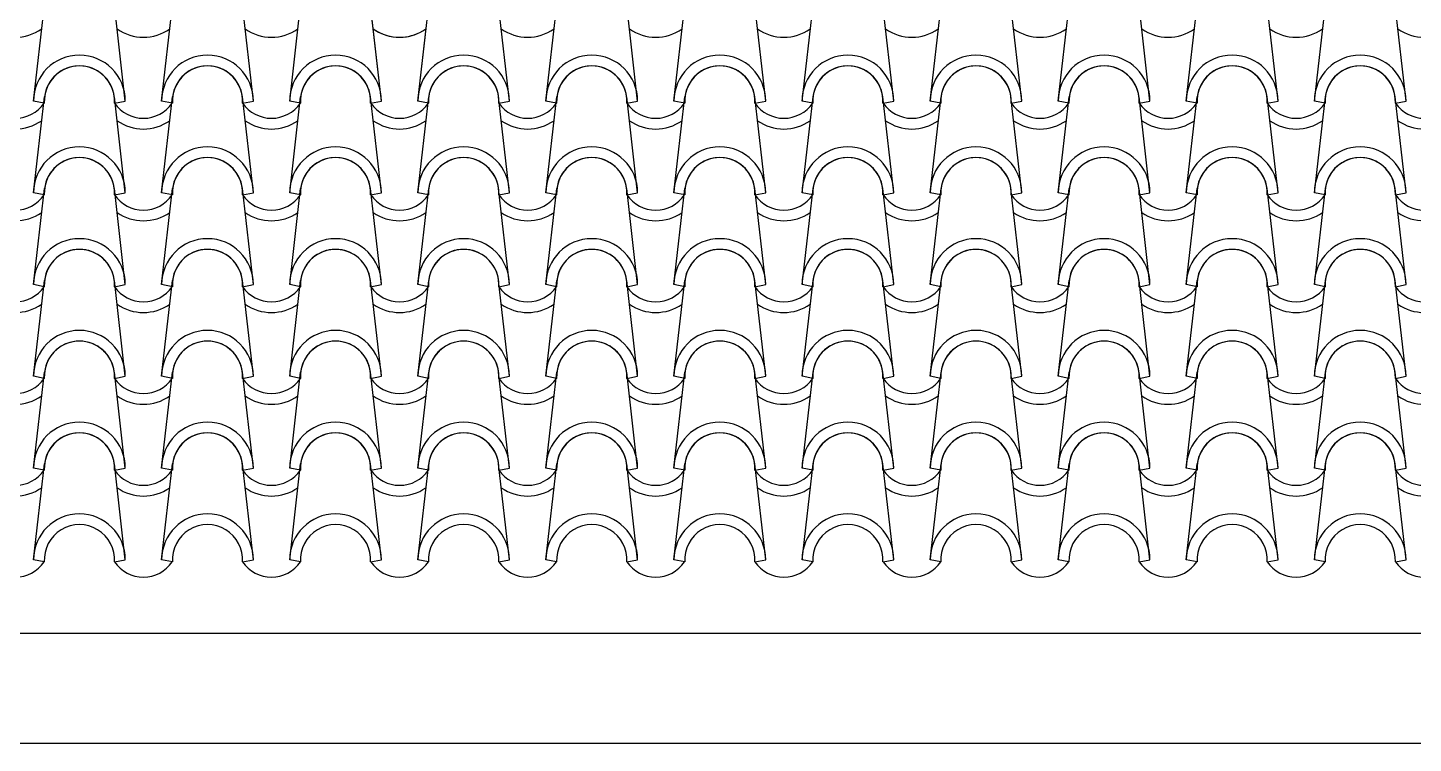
# Model space of a CAD drawing. Header units: millimetres. Extents: x -255 to 41745, y 236 to 29936.
# Drawn here: x 32298 to 34186, y 11760 to 12735 of the extents above; entities that cross this region are included whole.
import ezdxf

# ---------------------------------------------------------------- set-up
doc = ezdxf.new("R2010")
doc.units = ezdxf.units.MM
doc.layers.add('1', color=1, linetype='Continuous')
doc.layers.add('CALIDADES', color=7, linetype='Continuous')

# ---------------------------------------------------------------- blocks, each defined once
blk = doc.blocks.new('PP')
at = {"layer": '1'}
for p, q in [((461, -1287.5), (475.9, -1156.8)), ((586, -1287.5), (571.1, -1156.8)), ((635.5, -1287.5), (650.4, -1156.8)), ((760.5, -1287.5), (745.6, -1156.8)), ((810, -1287.5), (824.9, -1156.8)), ((935, -1287.5), (920.1, -1156.8)), ((935, -1287.5), (920.6, -1161.6)), ((984.5, -1287.5), (999.4, -1156.8)), ((1109.5, -1287.5), (1094.6, -1156.8)), ((1159, -1287.5), (1173.9, -1156.8)), ((1284, -1287.5), (1269.1, -1156.8)), ((1333.5, -1287.5), (1348.5, -1156.8)), ((1458.5, -1287.5), (1443.6, -1156.8)), ((1508, -1287.5), (1523, -1156.8)), ((1633, -1287.5), (1618.1, -1156.8)), ((1682.5, -1287.5), (1697.5, -1156.8)), ((1807.5, -1287.5), (1792.6, -1156.8)), ((1857, -1287.5), (1872, -1156.8)), ((1982, -1287.5), (1967.1, -1156.8)), ((2031.5, -1287.5), (2046.5, -1156.8)), ((2156.5, -1287.5), (2141.6, -1156.8)), ((2206, -1287.5), (2221, -1156.8)), ((2331, -1287.5), (2316.1, -1156.8)), ((984.5, -1287.5), (994.9, -1197)), ((461, -1412.5), (475.9, -1281.8)), ((586, -1412.5), (571.1, -1281.8)), ((635.5, -1412.5), (650.4, -1281.8)), ((760.5, -1412.5), (745.6, -1281.8)), ((810, -1412.5), (824.9, -1281.8)), ((935, -1412.5), (920.1, -1281.8)), ((935, -1412.5), (920.1, -1281.8)), ((984.5, -1412.5), (999.4, -1281.8)), ((984.5, -1412.5), (999.4, -1281.8)), ((1109.5, -1412.5), (1094.6, -1281.8)), ((1159, -1412.5), (1173.9, -1281.8)), ((1284, -1412.5), (1269.1, -1281.8)), ((1333.5, -1412.5), (1348.5, -1281.8)), ((1458.5, -1412.5), (1443.6, -1281.8)), ((1508, -1412.5), (1523, -1281.8)), ((1633, -1412.5), (1618.1, -1281.8)), ((1682.5, -1412.5), (1697.5, -1281.8)), ((1807.5, -1412.5), (1792.6, -1281.8)), ((1857, -1412.5), (1872, -1281.8)), ((1982, -1412.5), (1967.1, -1281.8)), ((2031.5, -1412.5), (2046.5, -1281.8)), ((2156.5, -1412.5), (2141.6, -1281.8)), ((2206, -1412.5), (2221, -1281.8)), ((2331, -1412.5), (2316.1, -1281.8)), ((475.7, -1290.4), (461, -1287.5)), ((475.7, -1290.4), (461, -1287.5)), ((571.3, -1290.4), (586, -1287.5)), ((571.3, -1290.4), (586, -1287.5)), ((650.2, -1290.4), (635.5, -1287.5)), ((650.2, -1290.4), (635.5, -1287.5)), ((745.8, -1290.4), (760.5, -1287.5)), ((745.8, -1290.4), (760.5, -1287.5)), ((824.7, -1290.4), (810, -1287.5)), ((824.7, -1290.4), (810, -1287.5)), ((920.3, -1290.4), (935, -1287.5)), ((920.3, -1290.4), (935, -1287.5)), ((920.3, -1290.4), (935, -1287.5)), ((920.3, -1290.4), (935, -1287.5)), ((999.2, -1290.4), (984.5, -1287.5)), ((999.2, -1290.4), (984.5, -1287.5)), ((999.2, -1290.4), (984.5, -1287.5)), ((999.2, -1290.4), (984.5, -1287.5)), ((1094.8, -1290.4), (1109.5, -1287.5)), ((1094.8, -1290.4), (1109.5, -1287.5)), ((1173.7, -1290.4), (1159, -1287.5)), ((1173.7, -1290.4), (1159, -1287.5)), ((1269.4, -1290.4), (1284, -1287.5)), ((1269.4, -1290.4), (1284, -1287.5)), ((1348.2, -1290.4), (1333.5, -1287.5)), ((1348.2, -1290.4), (1333.5, -1287.5)), ((1443.9, -1290.4), (1458.5, -1287.5)), ((1443.9, -1290.4), (1458.5, -1287.5)), ((1522.7, -1290.4), (1508, -1287.5)), ((1522.7, -1290.4), (1508, -1287.5)), ((1618.4, -1290.4), (1633, -1287.5)), ((1618.4, -1290.4), (1633, -1287.5)), ((1697.2, -1290.4), (1682.5, -1287.5)), ((1697.2, -1290.4), (1682.5, -1287.5)), ((1792.9, -1290.4), (1807.5, -1287.5)), ((1792.9, -1290.4), (1807.5, -1287.5)), ((1871.7, -1290.4), (1857, -1287.5)), ((1871.7, -1290.4), (1857, -1287.5)), ((1967.4, -1290.4), (1982, -1287.5)), ((1967.4, -1290.4), (1982, -1287.5)), ((2046.2, -1290.4), (2031.5, -1287.5)), ((2046.2, -1290.4), (2031.5, -1287.5)), ((2141.9, -1290.4), (2156.5, -1287.5)), ((2141.9, -1290.4), (2156.5, -1287.5)), ((2220.7, -1290.4), (2206, -1287.5)), ((2220.7, -1290.4), (2206, -1287.5)), ((2316.4, -1290.4), (2331, -1287.5)), ((2316.4, -1290.4), (2331, -1287.5)), ((461, -1537.5), (475.9, -1406.8)), ((475.7, -1415.4), (461, -1412.5)), ((475.7, -1415.4), (461, -1412.5)), ((586, -1537.5), (571.1, -1406.8)), ((571.3, -1415.4), (586, -1412.5)), ((571.3, -1415.4), (586, -1412.5)), ((635.5, -1537.5), (650.4, -1406.8)), ((650.2, -1415.4), (635.5, -1412.5)), ((650.2, -1415.4), (635.5, -1412.5)), ((760.5, -1537.5), (745.6, -1406.8)), ((745.8, -1415.4), (760.5, -1412.5)), ((745.8, -1415.4), (760.5, -1412.5)), ((810, -1537.5), (824.9, -1406.8)), ((824.7, -1415.4), (810, -1412.5)), ((824.7, -1415.4), (810, -1412.5)), ((935, -1537.5), (920.1, -1406.8)), ((935, -1537.5), (920.1, -1406.8)), ((920.3, -1415.4), (935, -1412.5)), ((920.3, -1415.4), (935, -1412.5)), ((920.3, -1415.4), (935, -1412.5)), ((920.3, -1415.4), (935, -1412.5)), ((984.5, -1537.5), (999.4, -1406.8)), ((984.5, -1537.5), (999.4, -1406.8)), ((999.2, -1415.4), (984.5, -1412.5)), ((999.2, -1415.4), (984.5, -1412.5)), ((999.2, -1415.4), (984.5, -1412.5)), ((999.2, -1415.4), (984.5, -1412.5)), ((1109.5, -1537.5), (1094.6, -1406.8)), ((1094.8, -1415.4), (1109.5, -1412.5)), ((1094.8, -1415.4), (1109.5, -1412.5)), ((1159, -1537.5), (1173.9, -1406.8)), ((1173.7, -1415.4), (1159, -1412.5)), ((1173.7, -1415.4), (1159, -1412.5)), ((1284, -1537.5), (1269.1, -1406.8)), ((1269.4, -1415.4), (1284, -1412.5)), ((1269.4, -1415.4), (1284, -1412.5)), ((1333.5, -1537.5), (1348.5, -1406.8)), ((1348.2, -1415.4), (1333.5, -1412.5)), ((1348.2, -1415.4), (1333.5, -1412.5)), ((1458.5, -1537.5), (1443.6, -1406.8)), ((1443.9, -1415.4), (1458.5, -1412.5)), ((1443.9, -1415.4), (1458.5, -1412.5)), ((1508, -1537.5), (1523, -1406.8)), ((1522.7, -1415.4), (1508, -1412.5)), ((1522.7, -1415.4), (1508, -1412.5)), ((1633, -1537.5), (1618.1, -1406.8)), ((1618.4, -1415.4), (1633, -1412.5)), ((1618.4, -1415.4), (1633, -1412.5)), ((1682.5, -1537.5), (1697.5, -1406.8)), ((1697.2, -1415.4), (1682.5, -1412.5)), ((1697.2, -1415.4), (1682.5, -1412.5)), ((1807.5, -1537.5), (1792.6, -1406.8)), ((1792.9, -1415.4), (1807.5, -1412.5)), ((1792.9, -1415.4), (1807.5, -1412.5)), ((1857, -1537.5), (1872, -1406.8)), ((1871.7, -1415.4), (1857, -1412.5)), ((1871.7, -1415.4), (1857, -1412.5)), ((1982, -1537.5), (1967.1, -1406.8)), ((1967.4, -1415.4), (1982, -1412.5)), ((1967.4, -1415.4), (1982, -1412.5)), ((2031.5, -1537.5), (2046.5, -1406.8)), ((2046.2, -1415.4), (2031.5, -1412.5)), ((2046.2, -1415.4), (2031.5, -1412.5)), ((2156.5, -1537.5), (2141.6, -1406.8)), ((2141.9, -1415.4), (2156.5, -1412.5)), ((2141.9, -1415.4), (2156.5, -1412.5)), ((2206, -1537.5), (2221, -1406.8)), ((2220.7, -1415.4), (2206, -1412.5)), ((2220.7, -1415.4), (2206, -1412.5)), ((2331, -1537.5), (2316.1, -1406.8)), ((2316.4, -1415.4), (2331, -1412.5)), ((2316.4, -1415.4), (2331, -1412.5)), ((461, -1662.5), (475.9, -1531.8)), ((475.7, -1540.4), (461, -1537.5)), ((475.7, -1540.4), (461, -1537.5)), ((586, -1662.5), (571.1, -1531.8)), ((571.3, -1540.4), (586, -1537.5)), ((571.3, -1540.4), (586, -1537.5)), ((635.5, -1662.5), (650.4, -1531.8)), ((650.2, -1540.4), (635.5, -1537.5)), ((650.2, -1540.4), (635.5, -1537.5)), ((760.5, -1662.5), (745.6, -1531.8)), ((745.8, -1540.4), (760.5, -1537.5)), ((745.8, -1540.4), (760.5, -1537.5)), ((810, -1662.5), (824.9, -1531.8)), ((824.7, -1540.4), (810, -1537.5)), ((824.7, -1540.4), (810, -1537.5)), ((935, -1662.5), (920.1, -1531.8)), ((935, -1662.5), (920.1, -1531.8)), ((920.3, -1540.4), (935, -1537.5)), ((920.3, -1540.4), (935, -1537.5)), ((920.3, -1540.4), (935, -1537.5)), ((920.3, -1540.4), (935, -1537.5)), ((984.5, -1662.5), (999.4, -1531.8)), ((984.5, -1662.5), (999.4, -1531.8)), ((999.2, -1540.4), (984.5, -1537.5)), ((999.2, -1540.4), (984.5, -1537.5)), ((999.2, -1540.4), (984.5, -1537.5)), ((999.2, -1540.4), (984.5, -1537.5)), ((1109.5, -1662.5), (1094.6, -1531.8)), ((1094.8, -1540.4), (1109.5, -1537.5)), ((1094.8, -1540.4), (1109.5, -1537.5)), ((1159, -1662.5), (1173.9, -1531.8)), ((1173.7, -1540.4), (1159, -1537.5)), ((1173.7, -1540.4), (1159, -1537.5)), ((1284, -1662.5), (1269.1, -1531.8)), ((1269.4, -1540.4), (1284, -1537.5)), ((1269.4, -1540.4), (1284, -1537.5)), ((1333.5, -1662.5), (1348.5, -1531.8)), ((1348.2, -1540.4), (1333.5, -1537.5)), ((1348.2, -1540.4), (1333.5, -1537.5)), ((1458.5, -1662.5), (1443.6, -1531.8)), ((1443.9, -1540.4), (1458.5, -1537.5)), ((1443.9, -1540.4), (1458.5, -1537.5)), ((1508, -1662.5), (1523, -1531.8)), ((1522.7, -1540.4), (1508, -1537.5)), ((1522.7, -1540.4), (1508, -1537.5)), ((1633, -1662.5), (1618.1, -1531.8)), ((1618.4, -1540.4), (1633, -1537.5)), ((1618.4, -1540.4), (1633, -1537.5)), ((1682.5, -1662.5), (1697.5, -1531.8)), ((1697.2, -1540.4), (1682.5, -1537.5)), ((1697.2, -1540.4), (1682.5, -1537.5)), ((1807.5, -1662.5), (1792.6, -1531.8)), ((1792.9, -1540.4), (1807.5, -1537.5)), ((1792.9, -1540.4), (1807.5, -1537.5)), ((1857, -1662.5), (1872, -1531.8)), ((1871.7, -1540.4), (1857, -1537.5)), ((1871.7, -1540.4), (1857, -1537.5)), ((1982, -1662.5), (1967.1, -1531.8)), ((1967.4, -1540.4), (1982, -1537.5)), ((1967.4, -1540.4), (1982, -1537.5)), ((2031.5, -1662.5), (2046.5, -1531.8)), ((2046.2, -1540.4), (2031.5, -1537.5)), ((2046.2, -1540.4), (2031.5, -1537.5)), ((2156.5, -1662.5), (2141.6, -1531.8)), ((2141.9, -1540.4), (2156.5, -1537.5)), ((2141.9, -1540.4), (2156.5, -1537.5)), ((2206, -1662.5), (2221, -1531.8)), ((2220.7, -1540.4), (2206, -1537.5)), ((2220.7, -1540.4), (2206, -1537.5)), ((2331, -1662.5), (2316.1, -1531.8)), ((2316.4, -1540.4), (2331, -1537.5)), ((2316.4, -1540.4), (2331, -1537.5)), ((461, -1787.5), (475.9, -1656.8)), ((586, -1787.5), (571.1, -1656.8)), ((635.5, -1787.5), (650.4, -1656.8)), ((760.5, -1787.5), (745.6, -1656.8)), ((810, -1787.5), (824.9, -1656.8)), ((935, -1787.5), (920.1, -1656.8)), ((935, -1787.5), (920.1, -1656.8)), ((984.5, -1787.5), (999.4, -1656.8)), ((984.5, -1787.5), (999.4, -1656.8)), ((1109.5, -1787.5), (1094.6, -1656.8)), ((1159, -1787.5), (1173.9, -1656.8)), ((1284, -1787.5), (1269.1, -1656.8)), ((1333.5, -1787.5), (1348.5, -1656.8)), ((1458.5, -1787.5), (1443.6, -1656.8)), ((1508, -1787.5), (1523, -1656.8)), ((1633, -1787.5), (1618.1, -1656.8)), ((1682.5, -1787.5), (1697.5, -1656.8)), ((1807.5, -1787.5), (1792.6, -1656.8)), ((1857, -1787.5), (1872, -1656.8)), ((1982, -1787.5), (1967.1, -1656.8)), ((2031.5, -1787.5), (2046.5, -1656.8)), ((2156.5, -1787.5), (2141.6, -1656.8)), ((2206, -1787.5), (2221, -1656.8)), ((2331, -1787.5), (2316.1, -1656.8)), ((475.7, -1665.4), (461, -1662.5)), ((475.7, -1665.4), (461, -1662.5)), ((571.3, -1665.4), (586, -1662.5)), ((571.3, -1665.4), (586, -1662.5)), ((650.2, -1665.4), (635.5, -1662.5)), ((650.2, -1665.4), (635.5, -1662.5)), ((745.8, -1665.4), (760.5, -1662.5)), ((745.8, -1665.4), (760.5, -1662.5)), ((824.7, -1665.4), (810, -1662.5)), ((824.7, -1665.4), (810, -1662.5)), ((920.3, -1665.4), (935, -1662.5)), ((920.3, -1665.4), (935, -1662.5)), ((920.3, -1665.4), (935, -1662.5)), ((920.3, -1665.4), (935, -1662.5)), ((999.2, -1665.4), (984.5, -1662.5)), ((999.2, -1665.4), (984.5, -1662.5)), ((999.2, -1665.4), (984.5, -1662.5)), ((999.2, -1665.4), (984.5, -1662.5)), ((1094.8, -1665.4), (1109.5, -1662.5)), ((1094.8, -1665.4), (1109.5, -1662.5)), ((1173.7, -1665.4), (1159, -1662.5)), ((1173.7, -1665.4), (1159, -1662.5)), ((1269.4, -1665.4), (1284, -1662.5)), ((1269.4, -1665.4), (1284, -1662.5)), ((1348.2, -1665.4), (1333.5, -1662.5)), ((1348.2, -1665.4), (1333.5, -1662.5)), ((1443.9, -1665.4), (1458.5, -1662.5)), ((1443.9, -1665.4), (1458.5, -1662.5)), ((1522.7, -1665.4), (1508, -1662.5)), ((1522.7, -1665.4), (1508, -1662.5)), ((1618.4, -1665.4), (1633, -1662.5)), ((1618.4, -1665.4), (1633, -1662.5)), ((1697.2, -1665.4), (1682.5, -1662.5)), ((1697.2, -1665.4), (1682.5, -1662.5)), ((1792.9, -1665.4), (1807.5, -1662.5)), ((1792.9, -1665.4), (1807.5, -1662.5)), ((1871.7, -1665.4), (1857, -1662.5)), ((1871.7, -1665.4), (1857, -1662.5)), ((1967.4, -1665.4), (1982, -1662.5)), ((1967.4, -1665.4), (1982, -1662.5)), ((2046.2, -1665.4), (2031.5, -1662.5)), ((2046.2, -1665.4), (2031.5, -1662.5)), ((2141.9, -1665.4), (2156.5, -1662.5)), ((2141.9, -1665.4), (2156.5, -1662.5)), ((2220.7, -1665.4), (2206, -1662.5)), ((2220.7, -1665.4), (2206, -1662.5)), ((2316.4, -1665.4), (2331, -1662.5)), ((2316.4, -1665.4), (2331, -1662.5)), ((461, -1912.5), (475.9, -1781.8)), ((475.7, -1790.4), (461, -1787.5)), ((475.7, -1790.4), (461, -1787.5)), ((586, -1912.5), (571.1, -1781.8)), ((571.3, -1790.4), (586, -1787.5)), ((571.3, -1790.4), (586, -1787.5)), ((635.5, -1912.5), (650.4, -1781.8)), ((650.2, -1790.4), (635.5, -1787.5)), ((650.2, -1790.4), (635.5, -1787.5)), ((760.5, -1912.5), (745.6, -1781.8)), ((745.8, -1790.4), (760.5, -1787.5)), ((745.8, -1790.4), (760.5, -1787.5)), ((810, -1912.5), (824.9, -1781.8)), ((824.7, -1790.4), (810, -1787.5)), ((824.7, -1790.4), (810, -1787.5)), ((935, -1912.5), (920.1, -1781.8)), ((935, -1912.5), (920.1, -1781.8)), ((920.3, -1790.4), (935, -1787.5)), ((920.3, -1790.4), (935, -1787.5)), ((920.3, -1790.4), (935, -1787.5)), ((920.3, -1790.4), (935, -1787.5)), ((984.5, -1912.5), (999.4, -1781.8)), ((984.5, -1912.5), (999.4, -1781.8)), ((999.2, -1790.4), (984.5, -1787.5)), ((999.2, -1790.4), (984.5, -1787.5)), ((999.2, -1790.4), (984.5, -1787.5)), ((999.2, -1790.4), (984.5, -1787.5)), ((1109.5, -1912.5), (1094.6, -1781.8)), ((1094.8, -1790.4), (1109.5, -1787.5)), ((1094.8, -1790.4), (1109.5, -1787.5)), ((1159, -1912.5), (1173.9, -1781.8)), ((1173.7, -1790.4), (1159, -1787.5)), ((1173.7, -1790.4), (1159, -1787.5)), ((1284, -1912.5), (1269.1, -1781.8)), ((1269.4, -1790.4), (1284, -1787.5)), ((1269.4, -1790.4), (1284, -1787.5)), ((1333.5, -1912.5), (1348.5, -1781.8)), ((1348.2, -1790.4), (1333.5, -1787.5)), ((1348.2, -1790.4), (1333.5, -1787.5)), ((1458.5, -1912.5), (1443.6, -1781.8)), ((1443.9, -1790.4), (1458.5, -1787.5)), ((1443.9, -1790.4), (1458.5, -1787.5)), ((1508, -1912.5), (1523, -1781.8)), ((1522.7, -1790.4), (1508, -1787.5)), ((1522.7, -1790.4), (1508, -1787.5)), ((1633, -1912.5), (1618.1, -1781.8)), ((1618.4, -1790.4), (1633, -1787.5)), ((1618.4, -1790.4), (1633, -1787.5)), ((1682.5, -1912.5), (1697.5, -1781.8)), ((1697.2, -1790.4), (1682.5, -1787.5)), ((1697.2, -1790.4), (1682.5, -1787.5)), ((1807.5, -1912.5), (1792.6, -1781.8)), ((1792.9, -1790.4), (1807.5, -1787.5)), ((1792.9, -1790.4), (1807.5, -1787.5)), ((1857, -1912.5), (1872, -1781.8)), ((1871.7, -1790.4), (1857, -1787.5)), ((1871.7, -1790.4), (1857, -1787.5)), ((1982, -1912.5), (1967.1, -1781.8)), ((1967.4, -1790.4), (1982, -1787.5)), ((1967.4, -1790.4), (1982, -1787.5)), ((2031.5, -1912.5), (2046.5, -1781.8)), ((2046.2, -1790.4), (2031.5, -1787.5)), ((2046.2, -1790.4), (2031.5, -1787.5)), ((2156.5, -1912.5), (2141.6, -1781.8)), ((2141.9, -1790.4), (2156.5, -1787.5)), ((2141.9, -1790.4), (2156.5, -1787.5)), ((2206, -1912.5), (2221, -1781.8)), ((2220.7, -1790.4), (2206, -1787.5)), ((2220.7, -1790.4), (2206, -1787.5)), ((2331, -1912.5), (2316.1, -1781.8)), ((2316.4, -1790.4), (2331, -1787.5)), ((2316.4, -1790.4), (2331, -1787.5)), ((475.7, -1915.4), (461, -1912.5)), ((571.3, -1915.4), (586, -1912.5)), ((650.2, -1915.4), (635.5, -1912.5)), ((745.8, -1915.4), (760.5, -1912.5)), ((824.7, -1915.4), (810, -1912.5)), ((920.3, -1915.4), (935, -1912.5)), ((920.3, -1915.4), (935, -1912.5)), ((999.2, -1915.4), (984.5, -1912.5)), ((999.2, -1915.4), (984.5, -1912.5)), ((1094.8, -1915.4), (1109.5, -1912.5)), ((1173.7, -1915.4), (1159, -1912.5)), ((1269.4, -1915.4), (1284, -1912.5)), ((1348.2, -1915.4), (1333.5, -1912.5)), ((1443.9, -1915.4), (1458.5, -1912.5)), ((1522.7, -1915.4), (1508, -1912.5)), ((1618.4, -1915.4), (1633, -1912.5)), ((1697.2, -1915.4), (1682.5, -1912.5)), ((1792.9, -1915.4), (1807.5, -1912.5)), ((1871.7, -1915.4), (1857, -1912.5)), ((1967.4, -1915.4), (1982, -1912.5)), ((2046.2, -1915.4), (2031.5, -1912.5)), ((2141.9, -1915.4), (2156.5, -1912.5)), ((2220.7, -1915.4), (2206, -1912.5)), ((2316.4, -1915.4), (2331, -1912.5))]:
    blk.add_line(p, q, dxfattribs=at)
for centre, radius, start, end in [((436.2, -1138.1), 62.5, 234.9308, 305.0692), ((610.7, -1138.1), 62.5, 234.9308, 305.0692), ((610.7, -1138.1), 62.5, 234.9308, 305.0692), ((785.2, -1138.1), 62.5, 234.9308, 305.0692), ((785.2, -1138.1), 62.5, 234.9308, 305.0692), ((959.7, -1138.1), 62.5, 234.9308, 297.0504), ((959.7, -1138.1), 62.5, 234.9308, 305.0692), ((959.7, -1138.1), 62.5, 234.9308, 305.0692), ((1134.2, -1138.1), 62.5, 234.9308, 305.0692), ((1134.2, -1138.1), 62.5, 234.9308, 305.0692), ((1308.7, -1138.1), 62.5, 234.9308, 305.0692), ((1308.7, -1138.1), 62.5, 234.9308, 305.0692), ((1483.2, -1138.1), 62.5, 234.9308, 305.0692), ((1657.7, -1138.1), 62.5, 234.9308, 305.0692), ((1832.2, -1138.1), 62.5, 234.9308, 305.0692), ((2006.7, -1138.1), 62.5, 234.9308, 305.0692), ((2181.2, -1138.1), 62.5, 234.9308, 305.0692), ((2355.7, -1138.1), 62.5, 234.9308, 305.0692), ((523.5, -1287.5), 62.5, 0, 180), ((523.5, -1287.5), 62.5, 0, 180), ((698, -1287.5), 62.5, 0, 180), ((698, -1287.5), 62.5, 0, 180), ((872.5, -1287.5), 62.5, 0, 180), ((872.5, -1287.5), 62.5, 0, 180), ((1047, -1287.5), 62.5, 0, 180), ((1047, -1287.5), 62.5, 0, 180), ((1221.5, -1287.5), 62.5, 0, 180), ((1221.5, -1287.5), 62.5, 0, 180), ((1396, -1287.5), 62.5, 0, 180), ((1396, -1287.5), 62.5, 0, 180), ((1570.5, -1287.5), 62.5, 0, 180), ((1570.5, -1287.5), 62.5, 0, 180), ((1745, -1287.5), 62.5, 0, 180), ((1745, -1287.5), 62.5, 0, 180), ((1919.5, -1287.5), 62.5, 0, 180), ((1919.5, -1287.5), 62.5, 0, 180), ((2094, -1287.5), 62.5, 0, 180), ((2094, -1287.5), 62.5, 0, 180), ((2268.5, -1287.5), 62.5, 0, 180), ((2268.5, -1287.5), 62.5, 0, 180), ((523.5, -1287.5), 47.9, 356.4887, 183.5113), ((523.5, -1287.5), 47.9, 356.4887, 183.5113), ((523.5, -1287.5), 47.9, 6.838, 173.162), ((698, -1287.5), 47.9, 356.4887, 183.5113), ((698, -1287.5), 47.9, 356.4887, 183.5113), ((698, -1287.5), 47.9, 6.838, 173.162), ((872.5, -1287.5), 47.9, 356.4887, 183.5113), ((872.5, -1287.5), 47.9, 356.4887, 183.5113), ((872.5, -1287.5), 47.9, 6.838, 173.162), ((1047, -1287.5), 47.9, 356.4887, 183.5113), ((1047, -1287.5), 47.9, 356.4887, 183.5113), ((1047, -1287.5), 47.9, 6.838, 173.162), ((1221.5, -1287.5), 47.9, 356.4887, 183.5113), ((1221.5, -1287.5), 47.9, 356.4887, 183.5113), ((1221.5, -1287.5), 47.9, 6.838, 173.162), ((1396, -1287.5), 47.9, 356.4887, 183.5113), ((1396, -1287.5), 47.9, 356.4887, 183.5113), ((1396, -1287.5), 47.9, 6.838, 173.162), ((1570.5, -1287.5), 47.9, 356.4887, 183.5113), ((1570.5, -1287.5), 47.9, 356.4887, 183.5113), ((1570.5, -1287.5), 47.9, 6.838, 173.162), ((1745, -1287.5), 47.9, 356.4887, 183.5113), ((1745, -1287.5), 47.9, 356.4887, 183.5113), ((1745, -1287.5), 47.9, 6.838, 173.162), ((1919.5, -1287.5), 47.9, 356.4887, 183.5113), ((1919.5, -1287.5), 47.9, 356.4887, 183.5113), ((1919.5, -1287.5), 47.9, 6.838, 173.162), ((2094, -1287.5), 47.9, 356.4887, 183.5113), ((2094, -1287.5), 47.9, 356.4887, 183.5113), ((2094, -1287.5), 47.9, 6.838, 173.162), ((2268.5, -1287.5), 47.9, 356.4887, 183.5113), ((2268.5, -1287.5), 47.9, 356.4887, 183.5113), ((2268.5, -1287.5), 47.9, 6.838, 173.162), ((436.2, -1263.1), 47.9, 214.756, 325.244), ((436.2, -1263.1), 47.9, 214.756, 325.244), ((610.7, -1263.1), 47.9, 214.756, 325.244), ((610.7, -1263.1), 47.9, 214.756, 325.244), ((785.2, -1263.1), 47.9, 214.756, 325.244), ((785.2, -1263.1), 47.9, 214.756, 325.244), ((959.7, -1263.1), 47.9, 214.756, 325.244), ((959.7, -1263.1), 47.9, 214.756, 325.244), ((959.7, -1263.1), 47.9, 214.756, 325.244), ((959.7, -1263.1), 47.9, 214.756, 325.244), ((1134.2, -1263.1), 47.9, 214.756, 325.244), ((1134.2, -1263.1), 47.9, 214.756, 325.244), ((1308.7, -1263.1), 47.9, 214.756, 325.244), ((1308.7, -1263.1), 47.9, 214.756, 325.244), ((1483.2, -1263.1), 47.9, 214.756, 325.244), ((1483.2, -1263.1), 47.9, 214.756, 325.244), ((1657.7, -1263.1), 47.9, 214.756, 325.244), ((1657.7, -1263.1), 47.9, 214.756, 325.244), ((1832.2, -1263.1), 47.9, 214.756, 325.244), ((1832.2, -1263.1), 47.9, 214.756, 325.244), ((2006.7, -1263.1), 47.9, 214.756, 325.244), ((2006.7, -1263.1), 47.9, 214.756, 325.244), ((2181.2, -1263.1), 47.9, 214.756, 325.244), ((2181.2, -1263.1), 47.9, 214.756, 325.244), ((2355.7, -1263.1), 47.9, 214.756, 325.244), ((2355.7, -1263.1), 47.9, 214.756, 325.244), ((436.2, -1263.1), 62.5, 234.9308, 305.0692), ((610.7, -1263.1), 62.5, 234.9308, 305.0692), ((785.2, -1263.1), 62.5, 234.9308, 305.0692), ((959.7, -1263.1), 62.5, 234.9308, 305.0692), ((959.7, -1263.1), 62.5, 234.9308, 305.0692), ((1134.2, -1263.1), 62.5, 234.9308, 305.0692), ((1308.7, -1263.1), 62.5, 234.9308, 305.0692), ((1483.2, -1263.1), 62.5, 234.9308, 305.0692), ((1657.7, -1263.1), 62.5, 234.9308, 305.0692), ((1832.2, -1263.1), 62.5, 234.9308, 305.0692), ((2006.7, -1263.1), 62.5, 234.9308, 305.0692), ((2181.2, -1263.1), 62.5, 234.9308, 305.0692), ((2355.7, -1263.1), 62.5, 234.9308, 305.0692), ((523.5, -1412.5), 62.5, 0, 180), ((523.5, -1412.5), 62.5, 0, 180), ((698, -1412.5), 62.5, 0, 180), ((698, -1412.5), 62.5, 0, 180), ((872.5, -1412.5), 62.5, 0, 180), ((872.5, -1412.5), 62.5, 0, 180), ((1047, -1412.5), 62.5, 0, 180), ((1047, -1412.5), 62.5, 0, 180), ((1221.5, -1412.5), 62.5, 0, 180), ((1221.5, -1412.5), 62.5, 0, 180), ((1396, -1412.5), 62.5, 0, 180), ((1396, -1412.5), 62.5, 0, 180), ((1570.5, -1412.5), 62.5, 0, 180), ((1570.5, -1412.5), 62.5, 0, 180), ((1745, -1412.5), 62.5, 0, 180), ((1745, -1412.5), 62.5, 0, 180), ((1919.5, -1412.5), 62.5, 0, 180), ((1919.5, -1412.5), 62.5, 0, 180), ((2094, -1412.5), 62.5, 0, 180), ((2094, -1412.5), 62.5, 0, 180), ((2268.5, -1412.5), 62.5, 0, 180), ((2268.5, -1412.5), 62.5, 0, 180), ((523.5, -1412.5), 47.9, 356.4887, 183.5113), ((523.5, -1412.5), 47.9, 356.4887, 183.5113), ((523.5, -1412.5), 47.9, 6.838, 173.162), ((698, -1412.5), 47.9, 356.4887, 183.5113), ((698, -1412.5), 47.9, 356.4887, 183.5113), ((698, -1412.5), 47.9, 6.838, 173.162), ((872.5, -1412.5), 47.9, 356.4887, 183.5113), ((872.5, -1412.5), 47.9, 356.4887, 183.5113), ((872.5, -1412.5), 47.9, 6.838, 173.162), ((1047, -1412.5), 47.9, 356.4887, 183.5113), ((1047, -1412.5), 47.9, 356.4887, 183.5113), ((1047, -1412.5), 47.9, 6.838, 173.162), ((1221.5, -1412.5), 47.9, 356.4887, 183.5113), ((1221.5, -1412.5), 47.9, 356.4887, 183.5113), ((1221.5, -1412.5), 47.9, 6.838, 173.162), ((1396, -1412.5), 47.9, 356.4887, 183.5113), ((1396, -1412.5), 47.9, 356.4887, 183.5113), ((1396, -1412.5), 47.9, 6.838, 173.162), ((1570.5, -1412.5), 47.9, 356.4887, 183.5113), ((1570.5, -1412.5), 47.9, 356.4887, 183.5113), ((1570.5, -1412.5), 47.9, 6.838, 173.162), ((1745, -1412.5), 47.9, 356.4887, 183.5113), ((1745, -1412.5), 47.9, 356.4887, 183.5113), ((1745, -1412.5), 47.9, 6.838, 173.162), ((1919.5, -1412.5), 47.9, 356.4887, 183.5113), ((1919.5, -1412.5), 47.9, 356.4887, 183.5113), ((1919.5, -1412.5), 47.9, 6.838, 173.162), ((2094, -1412.5), 47.9, 356.4887, 183.5113), ((2094, -1412.5), 47.9, 356.4887, 183.5113), ((2094, -1412.5), 47.9, 6.838, 173.162), ((2268.5, -1412.5), 47.9, 356.4887, 183.5113), ((2268.5, -1412.5), 47.9, 356.4887, 183.5113), ((2268.5, -1412.5), 47.9, 6.838, 173.162), ((436.2, -1388.1), 47.9, 214.756, 325.244), ((436.2, -1388.1), 47.9, 214.756, 325.244), ((610.7, -1388.1), 47.9, 214.756, 325.244), ((610.7, -1388.1), 47.9, 214.756, 325.244), ((785.2, -1388.1), 47.9, 214.756, 325.244), ((785.2, -1388.1), 47.9, 214.756, 325.244), ((959.7, -1388.1), 47.9, 214.756, 325.244), ((959.7, -1388.1), 47.9, 214.756, 325.244), ((959.7, -1388.1), 47.9, 214.756, 325.244), ((959.7, -1388.1), 47.9, 214.756, 325.244), ((1134.2, -1388.1), 47.9, 214.756, 325.244), ((1134.2, -1388.1), 47.9, 214.756, 325.244), ((1308.7, -1388.1), 47.9, 214.756, 325.244), ((1308.7, -1388.1), 47.9, 214.756, 325.244), ((1483.2, -1388.1), 47.9, 214.756, 325.244), ((1483.2, -1388.1), 47.9, 214.756, 325.244), ((1657.7, -1388.1), 47.9, 214.756, 325.244), ((1657.7, -1388.1), 47.9, 214.756, 325.244), ((1832.2, -1388.1), 47.9, 214.756, 325.244), ((1832.2, -1388.1), 47.9, 214.756, 325.244), ((2006.7, -1388.1), 47.9, 214.756, 325.244), ((2006.7, -1388.1), 47.9, 214.756, 325.244), ((2181.2, -1388.1), 47.9, 214.756, 325.244), ((2181.2, -1388.1), 47.9, 214.756, 325.244), ((2355.7, -1388.1), 47.9, 214.756, 325.244), ((2355.7, -1388.1), 47.9, 214.756, 325.244), ((436.2, -1388.1), 62.5, 234.9308, 305.0692), ((610.7, -1388.1), 62.5, 234.9308, 305.0692), ((785.2, -1388.1), 62.5, 234.9308, 305.0692), ((959.7, -1388.1), 62.5, 234.9308, 305.0692), ((959.7, -1388.1), 62.5, 234.9308, 305.0692), ((1134.2, -1388.1), 62.5, 234.9308, 305.0692), ((1308.7, -1388.1), 62.5, 234.9308, 305.0692), ((1483.2, -1388.1), 62.5, 234.9308, 305.0692), ((1657.7, -1388.1), 62.5, 234.9308, 305.0692), ((1832.2, -1388.1), 62.5, 234.9308, 305.0692), ((2006.7, -1388.1), 62.5, 234.9308, 305.0692), ((2181.2, -1388.1), 62.5, 234.9308, 305.0692), ((2355.7, -1388.1), 62.5, 234.9308, 305.0692), ((523.5, -1537.5), 62.5, 0, 180), ((523.5, -1537.5), 62.5, 0, 180), ((523.5, -1537.5), 47.9, 356.4887, 183.5113), ((523.5, -1537.5), 47.9, 356.4887, 183.5113), ((523.5, -1537.5), 47.9, 6.838, 173.162), ((698, -1537.5), 62.5, 0, 180), ((698, -1537.5), 62.5, 0, 180), ((698, -1537.5), 47.9, 356.4887, 183.5113), ((698, -1537.5), 47.9, 356.4887, 183.5113), ((698, -1537.5), 47.9, 6.838, 173.162), ((872.5, -1537.5), 62.5, 0, 180), ((872.5, -1537.5), 62.5, 0, 180), ((872.5, -1537.5), 47.9, 356.4887, 183.5113), ((872.5, -1537.5), 47.9, 356.4887, 183.5113), ((872.5, -1537.5), 47.9, 6.838, 173.162), ((1047, -1537.5), 62.5, 0, 180), ((1047, -1537.5), 62.5, 0, 180), ((1047, -1537.5), 47.9, 356.4887, 183.5113), ((1047, -1537.5), 47.9, 356.4887, 183.5113), ((1047, -1537.5), 47.9, 6.838, 173.162), ((1221.5, -1537.5), 62.5, 0, 180), ((1221.5, -1537.5), 62.5, 0, 180), ((1221.5, -1537.5), 47.9, 356.4887, 183.5113), ((1221.5, -1537.5), 47.9, 356.4887, 183.5113), ((1221.5, -1537.5), 47.9, 6.838, 173.162), ((1396, -1537.5), 62.5, 0, 180), ((1396, -1537.5), 62.5, 0, 180), ((1396, -1537.5), 47.9, 356.4887, 183.5113), ((1396, -1537.5), 47.9, 356.4887, 183.5113), ((1396, -1537.5), 47.9, 6.838, 173.162), ((1570.5, -1537.5), 62.5, 0, 180), ((1570.5, -1537.5), 62.5, 0, 180), ((1570.5, -1537.5), 47.9, 356.4887, 183.5113), ((1570.5, -1537.5), 47.9, 356.4887, 183.5113), ((1570.5, -1537.5), 47.9, 6.838, 173.162), ((1745, -1537.5), 62.5, 0, 180), ((1745, -1537.5), 62.5, 0, 180), ((1745, -1537.5), 47.9, 356.4887, 183.5113), ((1745, -1537.5), 47.9, 356.4887, 183.5113), ((1745, -1537.5), 47.9, 6.838, 173.162), ((1919.5, -1537.5), 62.5, 0, 180), ((1919.5, -1537.5), 62.5, 0, 180), ((1919.5, -1537.5), 47.9, 356.4887, 183.5113), ((1919.5, -1537.5), 47.9, 356.4887, 183.5113), ((1919.5, -1537.5), 47.9, 6.838, 173.162), ((2094, -1537.5), 62.5, 0, 180), ((2094, -1537.5), 62.5, 0, 180), ((2094, -1537.5), 47.9, 356.4887, 183.5113), ((2094, -1537.5), 47.9, 356.4887, 183.5113), ((2094, -1537.5), 47.9, 6.838, 173.162), ((2268.5, -1537.5), 62.5, 0, 180), ((2268.5, -1537.5), 62.5, 0, 180), ((2268.5, -1537.5), 47.9, 356.4887, 183.5113), ((2268.5, -1537.5), 47.9, 356.4887, 183.5113), ((2268.5, -1537.5), 47.9, 6.838, 173.162), ((436.2, -1513.1), 47.9, 214.756, 325.244), ((436.2, -1513.1), 47.9, 214.756, 325.244), ((610.7, -1513.1), 47.9, 214.756, 325.244), ((610.7, -1513.1), 47.9, 214.756, 325.244), ((785.2, -1513.1), 47.9, 214.756, 325.244), ((785.2, -1513.1), 47.9, 214.756, 325.244), ((959.7, -1513.1), 47.9, 214.756, 325.244), ((959.7, -1513.1), 47.9, 214.756, 325.244), ((959.7, -1513.1), 47.9, 214.756, 325.244), ((959.7, -1513.1), 47.9, 214.756, 325.244), ((1134.2, -1513.1), 47.9, 214.756, 325.244), ((1134.2, -1513.1), 47.9, 214.756, 325.244), ((1308.7, -1513.1), 47.9, 214.756, 325.244), ((1308.7, -1513.1), 47.9, 214.756, 325.244), ((1483.2, -1513.1), 47.9, 214.756, 325.244), ((1483.2, -1513.1), 47.9, 214.756, 325.244), ((1657.7, -1513.1), 47.9, 214.756, 325.244), ((1657.7, -1513.1), 47.9, 214.756, 325.244), ((1832.2, -1513.1), 47.9, 214.756, 325.244), ((1832.2, -1513.1), 47.9, 214.756, 325.244), ((2006.7, -1513.1), 47.9, 214.756, 325.244), ((2006.7, -1513.1), 47.9, 214.756, 325.244), ((2181.2, -1513.1), 47.9, 214.756, 325.244), ((2181.2, -1513.1), 47.9, 214.756, 325.244), ((2355.7, -1513.1), 47.9, 214.756, 325.244), ((2355.7, -1513.1), 47.9, 214.756, 325.244), ((436.2, -1513.1), 62.5, 234.9308, 305.0692), ((610.7, -1513.1), 62.5, 234.9308, 305.0692), ((785.2, -1513.1), 62.5, 234.9308, 305.0692), ((959.7, -1513.1), 62.5, 234.9308, 305.0692), ((959.7, -1513.1), 62.5, 234.9308, 305.0692), ((1134.2, -1513.1), 62.5, 234.9308, 305.0692), ((1308.7, -1513.1), 62.5, 234.9308, 305.0692), ((1483.2, -1513.1), 62.5, 234.9308, 305.0692), ((1657.7, -1513.1), 62.5, 234.9308, 305.0692), ((1832.2, -1513.1), 62.5, 234.9308, 305.0692), ((2006.7, -1513.1), 62.5, 234.9308, 305.0692), ((2181.2, -1513.1), 62.5, 234.9308, 305.0692), ((2355.7, -1513.1), 62.5, 234.9308, 305.0692), ((523.5, -1662.5), 62.5, 0, 180), ((523.5, -1662.5), 62.5, 0, 180), ((698, -1662.5), 62.5, 0, 180), ((698, -1662.5), 62.5, 0, 180), ((872.5, -1662.5), 62.5, 0, 180), ((872.5, -1662.5), 62.5, 0, 180), ((1047, -1662.5), 62.5, 0, 180), ((1047, -1662.5), 62.5, 0, 180), ((1221.5, -1662.5), 62.5, 0, 180), ((1221.5, -1662.5), 62.5, 0, 180), ((1396, -1662.5), 62.5, 0, 180), ((1396, -1662.5), 62.5, 0, 180), ((1570.5, -1662.5), 62.5, 0, 180), ((1570.5, -1662.5), 62.5, 0, 180), ((1745, -1662.5), 62.5, 0, 180), ((1745, -1662.5), 62.5, 0, 180), ((1919.5, -1662.5), 62.5, 0, 180), ((1919.5, -1662.5), 62.5, 0, 180), ((2094, -1662.5), 62.5, 0, 180), ((2094, -1662.5), 62.5, 0, 180), ((2268.5, -1662.5), 62.5, 0, 180), ((2268.5, -1662.5), 62.5, 0, 180), ((523.5, -1662.5), 47.9, 356.4887, 183.5113), ((523.5, -1662.5), 47.9, 356.4887, 183.5113), ((523.5, -1662.5), 47.9, 6.838, 173.162), ((698, -1662.5), 47.9, 356.4887, 183.5113), ((698, -1662.5), 47.9, 356.4887, 183.5113), ((698, -1662.5), 47.9, 6.838, 173.162), ((872.5, -1662.5), 47.9, 356.4887, 183.5113), ((872.5, -1662.5), 47.9, 356.4887, 183.5113), ((872.5, -1662.5), 47.9, 6.838, 173.162), ((1047, -1662.5), 47.9, 356.4887, 183.5113), ((1047, -1662.5), 47.9, 356.4887, 183.5113), ((1047, -1662.5), 47.9, 6.838, 173.162), ((1221.5, -1662.5), 47.9, 356.4887, 183.5113), ((1221.5, -1662.5), 47.9, 356.4887, 183.5113), ((1221.5, -1662.5), 47.9, 6.838, 173.162), ((1396, -1662.5), 47.9, 356.4887, 183.5113), ((1396, -1662.5), 47.9, 356.4887, 183.5113), ((1396, -1662.5), 47.9, 6.838, 173.162), ((1570.5, -1662.5), 47.9, 356.4887, 183.5113), ((1570.5, -1662.5), 47.9, 356.4887, 183.5113), ((1570.5, -1662.5), 47.9, 6.838, 173.162), ((1745, -1662.5), 47.9, 356.4887, 183.5113), ((1745, -1662.5), 47.9, 356.4887, 183.5113), ((1745, -1662.5), 47.9, 6.838, 173.162), ((1919.5, -1662.5), 47.9, 356.4887, 183.5113), ((1919.5, -1662.5), 47.9, 356.4887, 183.5113), ((1919.5, -1662.5), 47.9, 6.838, 173.162), ((2094, -1662.5), 47.9, 356.4887, 183.5113), ((2094, -1662.5), 47.9, 356.4887, 183.5113), ((2094, -1662.5), 47.9, 6.838, 173.162), ((2268.5, -1662.5), 47.9, 356.4887, 183.5113), ((2268.5, -1662.5), 47.9, 356.4887, 183.5113), ((2268.5, -1662.5), 47.9, 6.838, 173.162), ((436.2, -1638.1), 47.9, 214.756, 325.244), ((436.2, -1638.1), 47.9, 214.756, 325.244), ((610.7, -1638.1), 47.9, 214.756, 325.244), ((610.7, -1638.1), 47.9, 214.756, 325.244), ((785.2, -1638.1), 47.9, 214.756, 325.244), ((785.2, -1638.1), 47.9, 214.756, 325.244), ((959.7, -1638.1), 47.9, 214.756, 325.244), ((959.7, -1638.1), 47.9, 214.756, 325.244), ((959.7, -1638.1), 47.9, 214.756, 325.244), ((959.7, -1638.1), 47.9, 214.756, 325.244), ((1134.2, -1638.1), 47.9, 214.756, 325.244), ((1134.2, -1638.1), 47.9, 214.756, 325.244), ((1308.7, -1638.1), 47.9, 214.756, 325.244), ((1308.7, -1638.1), 47.9, 214.756, 325.244), ((1483.2, -1638.1), 47.9, 214.756, 325.244), ((1483.2, -1638.1), 47.9, 214.756, 325.244), ((1657.7, -1638.1), 47.9, 214.756, 325.244), ((1657.7, -1638.1), 47.9, 214.756, 325.244), ((1832.2, -1638.1), 47.9, 214.756, 325.244), ((1832.2, -1638.1), 47.9, 214.756, 325.244), ((2006.7, -1638.1), 47.9, 214.756, 325.244), ((2006.7, -1638.1), 47.9, 214.756, 325.244), ((2181.2, -1638.1), 47.9, 214.756, 325.244), ((2181.2, -1638.1), 47.9, 214.756, 325.244), ((2355.7, -1638.1), 47.9, 214.756, 325.244), ((2355.7, -1638.1), 47.9, 214.756, 325.244), ((436.2, -1638.1), 62.5, 234.9308, 305.0692), ((610.7, -1638.1), 62.5, 234.9308, 305.0692), ((785.2, -1638.1), 62.5, 234.9308, 305.0692), ((959.7, -1638.1), 62.5, 234.9308, 305.0692), ((959.7, -1638.1), 62.5, 234.9308, 305.0692), ((1134.2, -1638.1), 62.5, 234.9308, 305.0692), ((1308.7, -1638.1), 62.5, 234.9308, 305.0692), ((1483.2, -1638.1), 62.5, 234.9308, 305.0692), ((1657.7, -1638.1), 62.5, 234.9308, 305.0692), ((1832.2, -1638.1), 62.5, 234.9308, 305.0692), ((2006.7, -1638.1), 62.5, 234.9308, 305.0692), ((2181.2, -1638.1), 62.5, 234.9308, 305.0692), ((2355.7, -1638.1), 62.5, 234.9308, 305.0692), ((523.5, -1787.5), 62.5, 0, 180), ((523.5, -1787.5), 62.5, 0, 180), ((698, -1787.5), 62.5, 0, 180), ((698, -1787.5), 62.5, 0, 180), ((872.5, -1787.5), 62.5, 0, 180), ((872.5, -1787.5), 62.5, 0, 180), ((1047, -1787.5), 62.5, 0, 180), ((1047, -1787.5), 62.5, 0, 180), ((1221.5, -1787.5), 62.5, 0, 180), ((1221.5, -1787.5), 62.5, 0, 180), ((1396, -1787.5), 62.5, 0, 180), ((1396, -1787.5), 62.5, 0, 180), ((1570.5, -1787.5), 62.5, 0, 180), ((1570.5, -1787.5), 62.5, 0, 180), ((1745, -1787.5), 62.5, 0, 180), ((1745, -1787.5), 62.5, 0, 180), ((1919.5, -1787.5), 62.5, 0, 180), ((1919.5, -1787.5), 62.5, 0, 180), ((2094, -1787.5), 62.5, 0, 180), ((2094, -1787.5), 62.5, 0, 180), ((2268.5, -1787.5), 62.5, 0, 180), ((2268.5, -1787.5), 62.5, 0, 180), ((523.5, -1787.5), 47.9, 356.4887, 183.5113), ((523.5, -1787.5), 47.9, 356.4887, 183.5113), ((523.5, -1787.5), 47.9, 6.838, 173.162), ((698, -1787.5), 47.9, 356.4887, 183.5113), ((698, -1787.5), 47.9, 356.4887, 183.5113), ((698, -1787.5), 47.9, 6.838, 173.162), ((872.5, -1787.5), 47.9, 356.4887, 183.5113), ((872.5, -1787.5), 47.9, 356.4887, 183.5113), ((872.5, -1787.5), 47.9, 6.838, 173.162), ((1047, -1787.5), 47.9, 356.4887, 183.5113), ((1047, -1787.5), 47.9, 356.4887, 183.5113), ((1047, -1787.5), 47.9, 6.838, 173.162), ((1221.5, -1787.5), 47.9, 356.4887, 183.5113), ((1221.5, -1787.5), 47.9, 356.4887, 183.5113), ((1221.5, -1787.5), 47.9, 6.838, 173.162), ((1396, -1787.5), 47.9, 356.4887, 183.5113), ((1396, -1787.5), 47.9, 356.4887, 183.5113), ((1396, -1787.5), 47.9, 6.838, 173.162), ((1570.5, -1787.5), 47.9, 356.4887, 183.5113), ((1570.5, -1787.5), 47.9, 356.4887, 183.5113), ((1570.5, -1787.5), 47.9, 6.838, 173.162), ((1745, -1787.5), 47.9, 356.4887, 183.5113), ((1745, -1787.5), 47.9, 356.4887, 183.5113), ((1745, -1787.5), 47.9, 6.838, 173.162), ((1919.5, -1787.5), 47.9, 356.4887, 183.5113), ((1919.5, -1787.5), 47.9, 356.4887, 183.5113), ((1919.5, -1787.5), 47.9, 6.838, 173.162), ((2094, -1787.5), 47.9, 356.4887, 183.5113), ((2094, -1787.5), 47.9, 356.4887, 183.5113), ((2094, -1787.5), 47.9, 6.838, 173.162), ((2268.5, -1787.5), 47.9, 356.4887, 183.5113), ((2268.5, -1787.5), 47.9, 356.4887, 183.5113), ((2268.5, -1787.5), 47.9, 6.838, 173.162), ((436.2, -1763.1), 47.9, 214.756, 325.244), ((436.2, -1763.1), 47.9, 214.756, 325.244), ((610.7, -1763.1), 47.9, 214.756, 325.244), ((610.7, -1763.1), 47.9, 214.756, 325.244), ((785.2, -1763.1), 47.9, 214.756, 325.244), ((785.2, -1763.1), 47.9, 214.756, 325.244), ((959.7, -1763.1), 47.9, 214.756, 325.244), ((959.7, -1763.1), 47.9, 214.756, 325.244), ((959.7, -1763.1), 47.9, 214.756, 325.244), ((959.7, -1763.1), 47.9, 214.756, 325.244), ((1134.2, -1763.1), 47.9, 214.756, 325.244), ((1134.2, -1763.1), 47.9, 214.756, 325.244), ((1308.7, -1763.1), 47.9, 214.756, 325.244), ((1308.7, -1763.1), 47.9, 214.756, 325.244), ((1483.2, -1763.1), 47.9, 214.756, 325.244), ((1483.2, -1763.1), 47.9, 214.756, 325.244), ((1657.7, -1763.1), 47.9, 214.756, 325.244), ((1657.7, -1763.1), 47.9, 214.756, 325.244), ((1832.2, -1763.1), 47.9, 214.756, 325.244), ((1832.2, -1763.1), 47.9, 214.756, 325.244), ((2006.7, -1763.1), 47.9, 214.756, 325.244), ((2006.7, -1763.1), 47.9, 214.756, 325.244), ((2181.2, -1763.1), 47.9, 214.756, 325.244), ((2181.2, -1763.1), 47.9, 214.756, 325.244), ((2355.7, -1763.1), 47.9, 214.756, 325.244), ((2355.7, -1763.1), 47.9, 214.756, 325.244), ((436.2, -1763.1), 62.5, 234.9308, 305.0692), ((610.7, -1763.1), 62.5, 234.9308, 305.0692), ((785.2, -1763.1), 62.5, 234.9308, 305.0692), ((959.7, -1763.1), 62.5, 234.9308, 305.0692), ((959.7, -1763.1), 62.5, 234.9308, 305.0692), ((1134.2, -1763.1), 62.5, 234.9308, 305.0692), ((1308.7, -1763.1), 62.5, 234.9308, 305.0692), ((1483.2, -1763.1), 62.5, 234.9308, 305.0692), ((1657.7, -1763.1), 62.5, 234.9308, 305.0692), ((1832.2, -1763.1), 62.5, 234.9308, 305.0692), ((2006.7, -1763.1), 62.5, 234.9308, 305.0692), ((2181.2, -1763.1), 62.5, 234.9308, 305.0692), ((2355.7, -1763.1), 62.5, 234.9308, 305.0692), ((523.5, -1912.5), 62.5, 0, 180), ((523.5, -1912.5), 47.9, 356.4887, 183.5113), ((698, -1912.5), 62.5, 0, 180), ((698, -1912.5), 47.9, 356.4887, 183.5113), ((872.5, -1912.5), 62.5, 0, 180), ((872.5, -1912.5), 47.9, 356.4887, 183.5113), ((1047, -1912.5), 62.5, 0, 180), ((1047, -1912.5), 47.9, 356.4887, 183.5113), ((1221.5, -1912.5), 62.5, 0, 180), ((1221.5, -1912.5), 47.9, 356.4887, 183.5113), ((1396, -1912.5), 62.5, 0, 180), ((1396, -1912.5), 47.9, 356.4887, 183.5113), ((1570.5, -1912.5), 62.5, 0, 180), ((1570.5, -1912.5), 47.9, 356.4887, 183.5113), ((1745, -1912.5), 62.5, 0, 180), ((1745, -1912.5), 47.9, 356.4887, 183.5113), ((1919.5, -1912.5), 62.5, 0, 180), ((1919.5, -1912.5), 47.9, 356.4887, 183.5113), ((2094, -1912.5), 62.5, 0, 180), ((2094, -1912.5), 47.9, 356.4887, 183.5113), ((2268.5, -1912.5), 62.5, 0, 180), ((2268.5, -1912.5), 47.9, 356.4887, 183.5113), ((436.2, -1888.1), 47.9, 214.756, 325.244), ((610.7, -1888.1), 47.9, 214.756, 325.244), ((785.2, -1888.1), 47.9, 214.756, 325.244), ((959.7, -1888.1), 47.9, 214.756, 325.244), ((959.7, -1888.1), 47.9, 214.756, 325.244), ((1134.2, -1888.1), 47.9, 214.756, 325.244), ((1308.7, -1888.1), 47.9, 214.756, 325.244), ((1483.2, -1888.1), 47.9, 214.756, 325.244), ((1657.7, -1888.1), 47.9, 214.756, 325.244), ((1832.2, -1888.1), 47.9, 214.756, 325.244), ((2006.7, -1888.1), 47.9, 214.756, 325.244), ((2181.2, -1888.1), 47.9, 214.756, 325.244), ((2355.7, -1888.1), 47.9, 214.756, 325.244)]:
    blk.add_arc(centre, radius, start, end, dxfattribs=at)

msp = doc.modelspace()

# ---------------------------------------------------------------- linework, layer by layer
at = {"layer": 'CALIDADES'}
for p, q in [((25469.9, 11910.3), (38219.9, 11910.3)), ((25582.1, 11760.3), (38107.6, 11760.3))]:
    msp.add_line(p, q, dxfattribs=at)

# ---------------------------------------------------------------- block references
msp.add_blockref('PP', (31844.9, 13922.8), dxfattribs=at)

doc.saveas('drawing.dxf')
